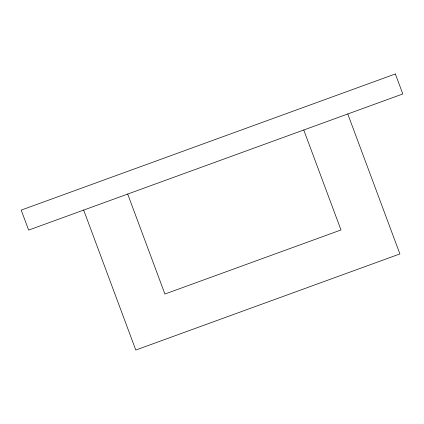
<?xml version="1.0" encoding="UTF-8"?>
<svg xmlns="http://www.w3.org/2000/svg" width="424" height="424" viewBox="0 0 424 424"><rect width="100%" height="100%" fill="white"/><g stroke="black" fill="none" stroke-linecap="round" stroke-linejoin="round"><path stroke-width="0.64" d="M347.775 113.977L399.896 253.934L135.791 350.039L83.666 210.076M303.759 129.993L340.986 229.967L164.915 294.033L127.688 194.059M395.354 73.962L21.2 210.108L28.646 230.1L402.8 93.958L395.354 73.962"/></g></svg>
